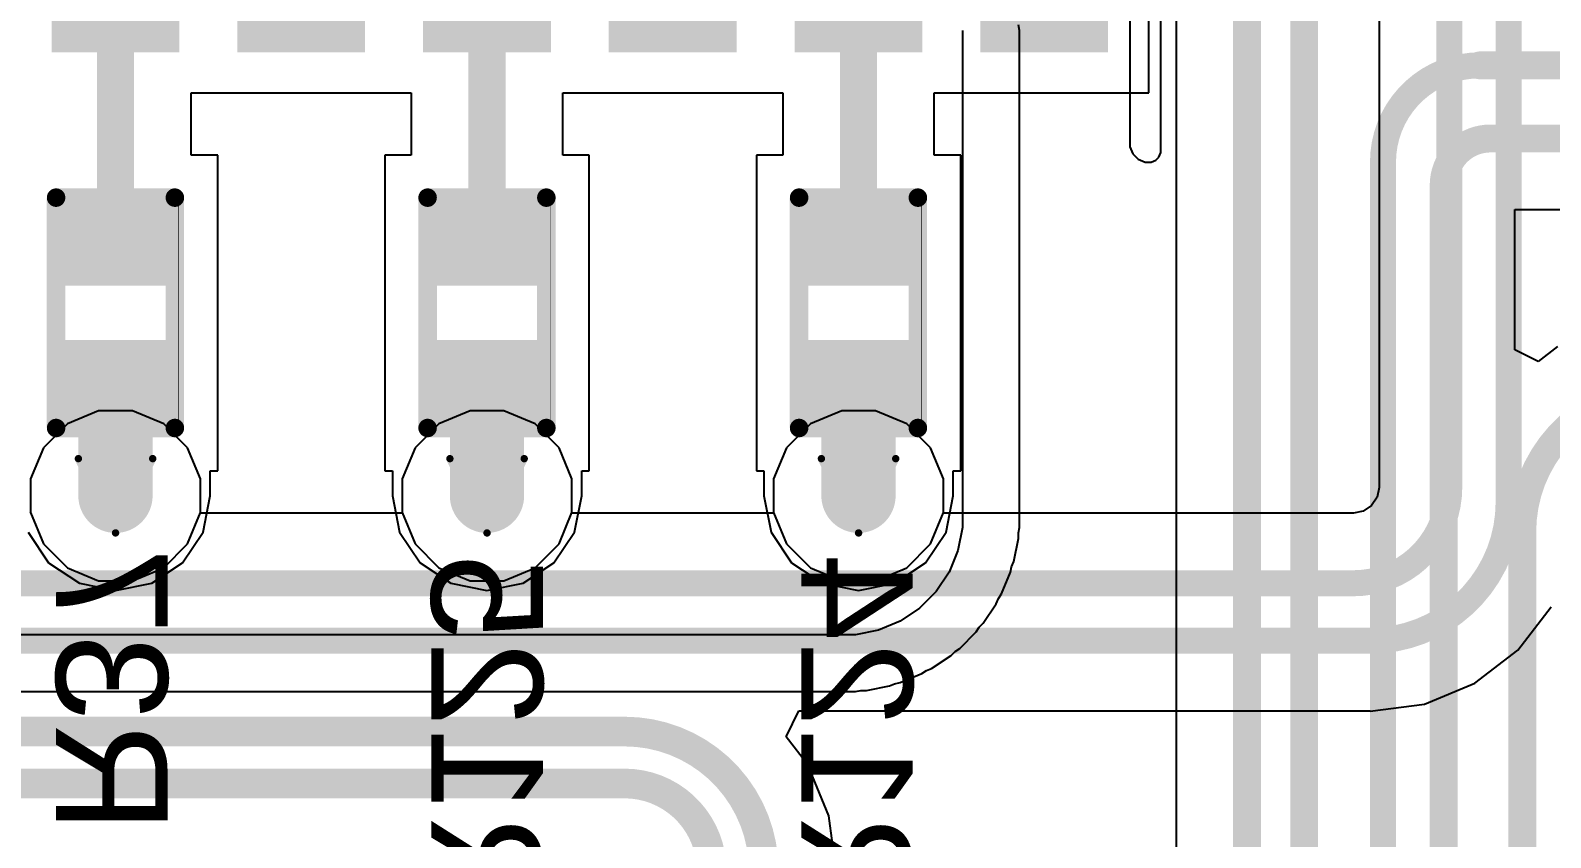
# Model space of a CAD drawing. Header units: inches. Extents: x -5 to 234, y -4 to 104.
# Drawn here: x 65.86 to 76.26, y 13.62 to 19.14 of the extents above; entities that cross this region are included whole.
import ezdxf

# ---------------------------------------------------------------- set-up
doc = ezdxf.new("R2010")
doc.units = ezdxf.units.IN
for name, color, linetype in [('Bottom Layer', 5, 'Continuous'), ('Bottom Overlay', 54, 'Continuous'), ('Bottom Paste', 16, 'Continuous'), ('Bottom Solder', 6, 'Continuous'), ('Drill Drawing', 1, 'Continuous'), ('GND', 16, 'Continuous'), ('POWER', 76, 'Continuous'), ('Top Layer', 1, 'Continuous'), ('Via Holes', 16, 'Continuous')]:
    doc.layers.add(name, color=color, linetype=linetype)
doc.styles.add('Arial', font='', dxfattribs={"height": 0.2})
doc.styles.get('Arial').set_extended_font_data('Arial')

# ---------------------------------------------------------------- blocks, each defined once
blk = doc.blocks.new('SOIC_14_B_12')
at = {"layer": 'Bottom Layer'}
for points in [[(-1.89, 4.145), (-1.89, 3.475), (-3.51, 3.475), (-3.51, 4.145)], [(3.51, 4.145), (3.51, 3.475), (1.89, 3.475), (1.89, 4.145)], [(-1.89, 2.875), (-1.89, 2.205), (-3.51, 2.205), (-3.51, 2.875)], [(3.51, 2.875), (3.51, 2.205), (1.89, 2.205), (1.89, 2.875)], [(-1.89, 1.605), (-1.89, 0.935), (-3.51, 0.935), (-3.51, 1.605)], [(3.51, 1.605), (3.51, 0.935), (1.89, 0.935), (1.89, 1.605)], [(-1.89, 0.335), (-1.89, -0.335), (-3.51, -0.335), (-3.51, 0.335)], [(3.51, 0.335), (3.51, -0.335), (1.89, -0.335), (1.89, 0.335)], [(-1.89, -0.935), (-1.89, -1.605), (-3.51, -1.605), (-3.51, -0.935)], [(3.51, -0.935), (3.51, -1.605), (1.89, -1.605), (1.89, -0.935)], [(-1.89, -2.205), (-1.89, -2.875), (-3.51, -2.875), (-3.51, -2.205)], [(3.51, -2.205), (3.51, -2.875), (1.89, -2.875), (1.89, -2.205)], [(-1.89, -3.475), (-1.89, -4.145), (-3.51, -4.145), (-3.51, -3.475)], [(3.51, -3.475), (3.51, -4.145), (1.89, -4.145), (1.89, -3.475)]]:
    blk.add_hatch(color=5, dxfattribs=at).paths.add_polyline_path(points)
at = {"layer": 'Bottom Overlay'}
blk.add_hatch(color=54, dxfattribs=at).paths.add_polyline_path([(-1.787, -4.216), (-1.431, -4.216), (-1.431, -3.404), (-1.787, -3.404)])
at = {"layer": 'Bottom Paste'}
for points in [[(-1.89, 4.145), (-1.89, 3.475), (-3.51, 3.475), (-3.51, 4.145)], [(3.51, 4.145), (3.51, 3.475), (1.89, 3.475), (1.89, 4.145)], [(-1.89, 2.875), (-1.89, 2.205), (-3.51, 2.205), (-3.51, 2.875)], [(3.51, 2.875), (3.51, 2.205), (1.89, 2.205), (1.89, 2.875)], [(-1.89, 1.605), (-1.89, 0.935), (-3.51, 0.935), (-3.51, 1.605)], [(3.51, 1.605), (3.51, 0.935), (1.89, 0.935), (1.89, 1.605)], [(-1.89, 0.335), (-1.89, -0.335), (-3.51, -0.335), (-3.51, 0.335)], [(3.51, 0.335), (3.51, -0.335), (1.89, -0.335), (1.89, 0.335)], [(-1.89, -0.935), (-1.89, -1.605), (-3.51, -1.605), (-3.51, -0.935)], [(3.51, -0.935), (3.51, -1.605), (1.89, -1.605), (1.89, -0.935)], [(-1.89, -2.205), (-1.89, -2.875), (-3.51, -2.875), (-3.51, -2.205)], [(3.51, -2.205), (3.51, -2.875), (1.89, -2.875), (1.89, -2.205)], [(-1.89, -3.475), (-1.89, -4.145), (-3.51, -4.145), (-3.51, -3.475)], [(3.51, -3.475), (3.51, -4.145), (1.89, -4.145), (1.89, -3.475)]]:
    blk.add_hatch(color=16, dxfattribs=at).paths.add_polyline_path(points)
at = {"layer": 'Bottom Solder'}
for points in [[(-1.788, 4.247), (-1.788, 3.373), (-3.612, 3.373), (-3.612, 4.247)], [(3.612, 4.247), (3.612, 3.373), (1.788, 3.373), (1.788, 4.247)], [(-1.788, 2.977), (-1.788, 2.103), (-3.612, 2.103), (-3.612, 2.977)], [(3.612, 2.977), (3.612, 2.103), (1.788, 2.103), (1.788, 2.977)], [(-1.788, 1.707), (-1.788, 0.833), (-3.612, 0.833), (-3.612, 1.707)], [(3.612, 1.707), (3.612, 0.833), (1.788, 0.833), (1.788, 1.707)], [(-1.788, 0.437), (-1.788, -0.437), (-3.612, -0.437), (-3.612, 0.437)], [(3.612, 0.437), (3.612, -0.437), (1.788, -0.437), (1.788, 0.437)], [(-1.788, -0.833), (-1.788, -1.707), (-3.612, -1.707), (-3.612, -0.833)], [(3.612, -0.833), (3.612, -1.707), (1.788, -1.707), (1.788, -0.833)], [(-1.788, -2.103), (-1.788, -2.977), (-3.612, -2.977), (-3.612, -2.103)], [(3.612, -2.103), (3.612, -2.977), (1.788, -2.977), (1.788, -2.103)], [(-1.788, -3.373), (-1.788, -4.247), (-3.612, -4.247), (-3.612, -3.373)], [(3.612, -3.373), (3.612, -4.247), (1.788, -4.247), (1.788, -3.373)]]:
    blk.add_hatch(color=6, dxfattribs=at).paths.add_polyline_path(points)
at = {"layer": 'Bottom Overlay'}
for points in [[(1.88, 4.369, 0.127, 0.127, 0), (-1.803, 4.369, 0.127, 0.127, 0)], [(-3.845, -3.962, 0.127, 0.127, 0), (-3.845, -3.708, 0.127, 0.127, 0)], [(-3.718, -3.835, 0.127, 0.127, 0), (-3.845, -3.708, 0.127, 0.127, 0)], [(-3.845, -3.962, 0.127, 0.127, 0), (-3.718, -3.835, 0.127, 0.127, 0)], [(1.88, -4.369, 0.127, 0.127, 0), (-1.803, -4.369, 0.127, 0.127, 0)]]:
    blk.add_lwpolyline(points, format="xyseb", dxfattribs=at)
for points in [[(-1.835, 4.369, 0.0635, 0.0635, 1), (-1.772, 4.369, 0.0635, 0.0635, 1)], [(1.848, 4.369, 0.0635, 0.0635, 1), (1.911, 4.369, 0.0635, 0.0635, 1)], [(-3.877, -3.708, 0.0635, 0.0635, 1), (-3.813, -3.708, 0.0635, 0.0635, 1)], [(-3.877, -3.708, 0.0635, 0.0635, 1), (-3.813, -3.708, 0.0635, 0.0635, 1)], [(-3.75, -3.835, 0.0635, 0.0635, 1), (-3.686, -3.835, 0.0635, 0.0635, 1)], [(-3.75, -3.835, 0.0635, 0.0635, 1), (-3.686, -3.835, 0.0635, 0.0635, 1)], [(-3.877, -3.962, 0.0635, 0.0635, 1), (-3.813, -3.962, 0.0635, 0.0635, 1)], [(-3.877, -3.962, 0.0635, 0.0635, 1), (-3.813, -3.962, 0.0635, 0.0635, 1)], [(-1.835, -4.369, 0.0635, 0.0635, 1), (-1.772, -4.369, 0.0635, 0.0635, 1)], [(1.848, -4.369, 0.0635, 0.0635, 1), (1.911, -4.369, 0.0635, 0.0635, 1)]]:
    blk.add_lwpolyline(points, format="xyseb", close=True, dxfattribs=at)
blk = doc.blocks.new('R___0402_B_25')
at = {"layer": 'Bottom Layer'}
for points in [[(-0.241, 0.318), (-0.241, -0.318), (-0.699, -0.318), (-0.699, 0.318)], [(0.699, 0.318), (0.699, -0.318), (0.241, -0.318), (0.241, 0.318)]]:
    blk.add_hatch(color=5, dxfattribs=at).paths.add_polyline_path(points)
at = {"layer": 'Bottom Paste'}
for points in [[(-0.241, 0.318), (-0.241, -0.318), (-0.699, -0.318), (-0.699, 0.318)], [(0.699, 0.318), (0.699, -0.318), (0.241, -0.318), (0.241, 0.318)]]:
    blk.add_hatch(color=16, dxfattribs=at).paths.add_polyline_path(points)
at = {"layer": 'Bottom Solder'}
for points in [[(-0.186, 0.373), (-0.186, -0.373), (-0.754, -0.373), (-0.754, 0.373)], [(0.754, 0.373), (0.754, -0.373), (0.186, -0.373), (0.186, 0.373)]]:
    blk.add_hatch(color=6, dxfattribs=at).paths.add_polyline_path(points)
at = {"layer": 'Bottom Overlay'}
for points in [[(0.787, 0.406, 0.127, 0.127, 0), (-0.787, 0.406, 0.127, 0.127, 0)], [(-0.787, -0.406, 0.127, 0.127, 0), (-0.787, 0.406, 0.127, 0.127, 0)], [(0.813, 0.432, 0.00323, 0.00323, 0), (-0.813, 0.432, 0.00323, 0.00323, 0)], [(0.787, -0.406, 0.127, 0.127, 0), (0.787, 0.406, 0.127, 0.127, 0)], [(0.787, -0.406, 0.127, 0.127, 0), (-0.787, -0.406, 0.127, 0.127, 0)]]:
    blk.add_lwpolyline(points, format="xyseb", dxfattribs=at)
for points in [[(-0.819, 0.406, 0.0635, 0.0635, 1), (-0.756, 0.406, 0.0635, 0.0635, 1)], [(-0.819, 0.406, 0.0635, 0.0635, 1), (-0.756, 0.406, 0.0635, 0.0635, 1)], [(-0.814, 0.432, 0.00161, 0.00161, 1), (-0.812, 0.432, 0.00161, 0.00161, 1)], [(0.756, 0.406, 0.0635, 0.0635, 1), (0.819, 0.406, 0.0635, 0.0635, 1)], [(0.756, 0.406, 0.0635, 0.0635, 1), (0.819, 0.406, 0.0635, 0.0635, 1)], [(0.812, 0.432, 0.00161, 0.00161, 1), (0.814, 0.432, 0.00161, 0.00161, 1)], [(-0.819, -0.406, 0.0635, 0.0635, 1), (-0.756, -0.406, 0.0635, 0.0635, 1)], [(-0.819, -0.406, 0.0635, 0.0635, 1), (-0.756, -0.406, 0.0635, 0.0635, 1)], [(0.756, -0.406, 0.0635, 0.0635, 1), (0.819, -0.406, 0.0635, 0.0635, 1)], [(0.756, -0.406, 0.0635, 0.0635, 1), (0.819, -0.406, 0.0635, 0.0635, 1)]]:
    blk.add_lwpolyline(points, format="xyseb", close=True, dxfattribs=at)
blk = doc.blocks.new('R___0402_B_26')
at = {"layer": 'Bottom Layer'}
for points in [[(-0.241, 0.318), (-0.241, -0.318), (-0.699, -0.318), (-0.699, 0.318)], [(0.699, 0.318), (0.699, -0.318), (0.241, -0.318), (0.241, 0.318)]]:
    blk.add_hatch(color=5, dxfattribs=at).paths.add_polyline_path(points)
at = {"layer": 'Bottom Paste'}
for points in [[(-0.241, 0.318), (-0.241, -0.318), (-0.699, -0.318), (-0.699, 0.318)], [(0.699, 0.318), (0.699, -0.318), (0.241, -0.318), (0.241, 0.318)]]:
    blk.add_hatch(color=16, dxfattribs=at).paths.add_polyline_path(points)
at = {"layer": 'Bottom Solder'}
for points in [[(-0.186, 0.373), (-0.186, -0.373), (-0.754, -0.373), (-0.754, 0.373)], [(0.754, 0.373), (0.754, -0.373), (0.186, -0.373), (0.186, 0.373)]]:
    blk.add_hatch(color=6, dxfattribs=at).paths.add_polyline_path(points)
at = {"layer": 'Bottom Overlay'}
for points in [[(0.787, 0.406, 0.127, 0.127, 0), (-0.787, 0.406, 0.127, 0.127, 0)], [(-0.787, -0.406, 0.127, 0.127, 0), (-0.787, 0.406, 0.127, 0.127, 0)], [(0.813, 0.432, 0.00323, 0.00323, 0), (-0.813, 0.432, 0.00323, 0.00323, 0)], [(0.787, -0.406, 0.127, 0.127, 0), (0.787, 0.406, 0.127, 0.127, 0)], [(0.787, -0.406, 0.127, 0.127, 0), (-0.787, -0.406, 0.127, 0.127, 0)]]:
    blk.add_lwpolyline(points, format="xyseb", dxfattribs=at)
for points in [[(-0.819, 0.406, 0.0635, 0.0635, 1), (-0.756, 0.406, 0.0635, 0.0635, 1)], [(-0.819, 0.406, 0.0635, 0.0635, 1), (-0.756, 0.406, 0.0635, 0.0635, 1)], [(-0.814, 0.432, 0.00161, 0.00161, 1), (-0.812, 0.432, 0.00161, 0.00161, 1)], [(0.756, 0.406, 0.0635, 0.0635, 1), (0.819, 0.406, 0.0635, 0.0635, 1)], [(0.756, 0.406, 0.0635, 0.0635, 1), (0.819, 0.406, 0.0635, 0.0635, 1)], [(0.812, 0.432, 0.00161, 0.00161, 1), (0.814, 0.432, 0.00161, 0.00161, 1)], [(-0.819, -0.406, 0.0635, 0.0635, 1), (-0.756, -0.406, 0.0635, 0.0635, 1)], [(-0.819, -0.406, 0.0635, 0.0635, 1), (-0.756, -0.406, 0.0635, 0.0635, 1)], [(0.756, -0.406, 0.0635, 0.0635, 1), (0.819, -0.406, 0.0635, 0.0635, 1)], [(0.756, -0.406, 0.0635, 0.0635, 1), (0.819, -0.406, 0.0635, 0.0635, 1)]]:
    blk.add_lwpolyline(points, format="xyseb", close=True, dxfattribs=at)
blk = doc.blocks.new('R___0402_B_30')
at = {"layer": 'Bottom Layer'}
for points in [[(-0.241, 0.318), (-0.241, -0.318), (-0.699, -0.318), (-0.699, 0.318)], [(0.699, 0.318), (0.699, -0.318), (0.241, -0.318), (0.241, 0.318)]]:
    blk.add_hatch(color=5, dxfattribs=at).paths.add_polyline_path(points)
at = {"layer": 'Bottom Paste'}
for points in [[(-0.241, 0.318), (-0.241, -0.318), (-0.699, -0.318), (-0.699, 0.318)], [(0.699, 0.318), (0.699, -0.318), (0.241, -0.318), (0.241, 0.318)]]:
    blk.add_hatch(color=16, dxfattribs=at).paths.add_polyline_path(points)
at = {"layer": 'Bottom Solder'}
for points in [[(-0.186, 0.373), (-0.186, -0.373), (-0.754, -0.373), (-0.754, 0.373)], [(0.754, 0.373), (0.754, -0.373), (0.186, -0.373), (0.186, 0.373)]]:
    blk.add_hatch(color=6, dxfattribs=at).paths.add_polyline_path(points)
at = {"layer": 'Bottom Overlay'}
for points in [[(0.787, 0.406, 0.127, 0.127, 0), (-0.787, 0.406, 0.127, 0.127, 0)], [(-0.787, -0.406, 0.127, 0.127, 0), (-0.787, 0.406, 0.127, 0.127, 0)], [(0.813, 0.432, 0.00323, 0.00323, 0), (-0.813, 0.432, 0.00323, 0.00323, 0)], [(0.787, -0.406, 0.127, 0.127, 0), (0.787, 0.406, 0.127, 0.127, 0)], [(0.787, -0.406, 0.127, 0.127, 0), (-0.787, -0.406, 0.127, 0.127, 0)]]:
    blk.add_lwpolyline(points, format="xyseb", dxfattribs=at)
for points in [[(-0.819, 0.406, 0.0635, 0.0635, 1), (-0.756, 0.406, 0.0635, 0.0635, 1)], [(-0.819, 0.406, 0.0635, 0.0635, 1), (-0.756, 0.406, 0.0635, 0.0635, 1)], [(-0.814, 0.432, 0.00161, 0.00161, 1), (-0.812, 0.432, 0.00161, 0.00161, 1)], [(0.756, 0.406, 0.0635, 0.0635, 1), (0.819, 0.406, 0.0635, 0.0635, 1)], [(0.756, 0.406, 0.0635, 0.0635, 1), (0.819, 0.406, 0.0635, 0.0635, 1)], [(0.812, 0.432, 0.00161, 0.00161, 1), (0.814, 0.432, 0.00161, 0.00161, 1)], [(-0.819, -0.406, 0.0635, 0.0635, 1), (-0.756, -0.406, 0.0635, 0.0635, 1)], [(-0.819, -0.406, 0.0635, 0.0635, 1), (-0.756, -0.406, 0.0635, 0.0635, 1)], [(0.756, -0.406, 0.0635, 0.0635, 1), (0.819, -0.406, 0.0635, 0.0635, 1)], [(0.756, -0.406, 0.0635, 0.0635, 1), (0.819, -0.406, 0.0635, 0.0635, 1)]]:
    blk.add_lwpolyline(points, format="xyseb", close=True, dxfattribs=at)

msp = doc.modelspace()

# ---------------------------------------------------------------- hatches: boundary and pattern name
at = {"layer": 'Bottom Layer'}
h = msp.add_hatch(color=5, dxfattribs=at)
edge = h.paths.add_edge_path()
edge.add_arc((66.446, 15.961), 0.2, 0, 360)
h = msp.add_hatch(color=5, dxfattribs=at)
edge = h.paths.add_edge_path()
edge.add_arc((68.986, 15.961), 0.2, 0, 360)
h = msp.add_hatch(color=5, dxfattribs=at)
edge = h.paths.add_edge_path()
edge.add_arc((71.526, 15.961), 0.2, 0, 360)
at = {"layer": 'GND'}
h = msp.add_hatch(color=16, dxfattribs=at)
edge = h.paths.add_edge_path()
edge.add_arc((66.446, 15.961), 0.2, 0, 360)
h = msp.add_hatch(color=16, dxfattribs=at)
edge = h.paths.add_edge_path()
edge.add_arc((68.986, 15.961), 0.2, 0, 360)
h = msp.add_hatch(color=16, dxfattribs=at)
edge = h.paths.add_edge_path()
edge.add_arc((71.526, 15.961), 0.2, 0, 360)
at = {"layer": 'POWER'}
h = msp.add_hatch(color=76, dxfattribs=at)
edge = h.paths.add_edge_path()
edge.add_arc((66.446, 15.961), 0.2, 0, 360)
h = msp.add_hatch(color=76, dxfattribs=at)
edge = h.paths.add_edge_path()
edge.add_arc((68.986, 15.961), 0.2, 0, 360)
h = msp.add_hatch(color=76, dxfattribs=at)
edge = h.paths.add_edge_path()
edge.add_arc((71.526, 15.961), 0.2, 0, 360)
at = {"layer": 'Top Layer'}
h = msp.add_hatch(color=1, dxfattribs=at)
edge = h.paths.add_edge_path()
edge.add_arc((66.446, 15.961), 0.2, 0, 360)
h = msp.add_hatch(color=1, dxfattribs=at)
edge = h.paths.add_edge_path()
edge.add_arc((68.986, 15.961), 0.2, 0, 360)
h = msp.add_hatch(color=1, dxfattribs=at)
edge = h.paths.add_edge_path()
edge.add_arc((71.526, 15.961), 0.2, 0, 360)
at = {"layer": 'Via Holes'}
h = msp.add_hatch(color=7, dxfattribs=at)
edge = h.paths.add_edge_path()
edge.add_arc((66.446, 15.961), 0.1, 0, 360)
h = msp.add_hatch(color=7, dxfattribs=at)
edge = h.paths.add_edge_path()
edge.add_arc((68.986, 15.961), 0.1, 0, 360)
h = msp.add_hatch(color=7, dxfattribs=at)
edge = h.paths.add_edge_path()
edge.add_arc((71.526, 15.961), 0.1, 0, 360)

# ---------------------------------------------------------------- linework, layer by layer
at = {"layer": 'Bottom Layer'}
for p, q in [((73.592, 18.323), (73.592, 21.386)), ((73.381, 21.291), (73.381, 18.374)), ((73.512, 18.715), (73.512, 21.097)), ((73.697, 19.489), (73.697, 9.08)), ((66.964, 18.291), (66.964, 18.715)), ((66.964, 18.715), (68.468, 18.715)), ((68.468, 18.715), (68.468, 18.291)), ((69.504, 18.291), (69.504, 18.715)), ((69.504, 18.715), (71.008, 18.715)), ((71.008, 18.715), (71.008, 18.291)), ((72.044, 18.291), (72.044, 18.715)), ((72.044, 18.715), (73.512, 18.715)), ((73.381, 18.374), (73.381, 18.348)), ((73.381, 18.348), (73.401, 18.3)), ((73.401, 18.3), (73.438, 18.263)), ((73.58, 18.277), (73.592, 18.307)), ((73.592, 18.307), (73.592, 18.323)), ((73.592, 18.323), (73.592, 18.323)), ((67.145, 18.291), (66.964, 18.291)), ((67.145, 17.072), (67.145, 18.291)), ((68.468, 18.291), (68.288, 18.291)), ((68.288, 18.291), (68.288, 17.072)), ((69.685, 18.291), (69.504, 18.291)), ((69.685, 17.072), (69.685, 18.291)), ((71.008, 18.291), (70.828, 18.291)), ((70.828, 18.291), (70.828, 17.072)), ((72.225, 18.291), (72.044, 18.291)), ((72.225, 17.072), (72.225, 18.291)), ((73.438, 18.263), (73.486, 18.243)), ((73.486, 18.243), (73.512, 18.243)), ((73.512, 18.243), (73.528, 18.243)), ((73.528, 18.243), (73.558, 18.255)), ((73.558, 18.255), (73.58, 18.277)), ((76.013, 16.958), (76.013, 17.919)), ((76.013, 17.919), (80.949, 17.919)), ((67.145, 16.132), (67.145, 17.072)), ((68.288, 17.072), (68.288, 16.132)), ((69.685, 16.132), (69.685, 17.072)), ((70.828, 17.072), (70.828, 16.132)), ((72.225, 16.132), (72.225, 17.072)), ((76.173, 16.879), (76.013, 16.958)), ((76.306, 16.982), (76.173, 16.879)), ((67.094, 15.961), (67.094, 16.132)), ((67.094, 16.132), (67.145, 16.132)), ((68.288, 16.132), (68.339, 16.132)), ((68.339, 16.132), (68.339, 15.961)), ((69.634, 15.961), (69.634, 16.132)), ((69.634, 16.132), (69.685, 16.132)), ((70.828, 16.132), (70.879, 16.132)), ((70.879, 16.132), (70.879, 15.961)), ((72.174, 15.961), (72.174, 16.132)), ((72.174, 16.132), (72.225, 16.132)), ((67.045, 15.713), (67.094, 15.961)), ((68.339, 15.961), (68.388, 15.713)), ((69.585, 15.713), (69.634, 15.961)), ((70.879, 15.961), (70.928, 15.713)), ((72.125, 15.713), (72.174, 15.961)), ((65.848, 15.713), (65.989, 15.503)), ((66.904, 15.503), (67.045, 15.713)), ((68.388, 15.713), (68.529, 15.503)), ((69.444, 15.503), (69.585, 15.713)), ((70.928, 15.713), (71.069, 15.503)), ((71.984, 15.503), (72.125, 15.713)), ((65.989, 15.503), (66.199, 15.363)), ((66.694, 15.363), (66.904, 15.503)), ((68.529, 15.503), (68.739, 15.363)), ((69.234, 15.363), (69.444, 15.503)), ((71.069, 15.503), (71.279, 15.363)), ((71.774, 15.363), (71.984, 15.503)), ((66.199, 15.363), (66.446, 15.314)), ((66.446, 15.314), (66.694, 15.363)), ((68.739, 15.363), (68.986, 15.314)), ((68.986, 15.314), (69.234, 15.363)), ((71.279, 15.363), (71.526, 15.314)), ((71.526, 15.314), (71.774, 15.363))]:
    msp.add_line(p, q, dxfattribs=at)
for points in [[(66.446, 17.682, 0.254, 0.254, 0), (66.446, 19.906, 0.254, 0.254, 0)], [(68.986, 17.682, 0.254, 0.254, 0), (68.986, 19.906, 0.254, 0.254, 0)], [(71.526, 17.682, 0.254, 0.254, 0), (71.526, 19.906, 0.254, 0.254, 0)], [(74.182, 9.08, 0.191, 0.191, 0), (74.182, 19.663, 0.191, 0.191, 0)], [(74.573, 9.08, 0.191, 0.191, 0), (74.573, 19.641, 0.191, 0.191, 0)], [(75.112, 18.243, 0.178, 0.178, -0.414214), (75.774, 18.904, 0.178, 0.178, 0)], [(75.774, 18.904, 0.19, 0.19, 0), (82.506, 18.904, 0.19, 0.19, 0)], [(75.527, 18.085, 0.191, 0.191, -0.414214), (75.846, 18.404, 0.191, 0.191, 0)], [(75.846, 18.404, 0.19, 0.19, 0), (82.506, 18.404, 0.19, 0.19, 0)], [(75.112, 7.367, 0.178, 0.178, 0), (75.112, 18.243, 0.178, 0.178, 0)], [(75.527, 7.114, 0.191, 0.191, 0), (75.527, 18.085, 0.191, 0.191, 0)], [(66.446, 15.961, 0.508, 0.508, 0), (66.446, 16.671, 0.508, 0.508, 0)], [(68.986, 15.961, 0.508, 0.508, 0), (68.986, 16.671, 0.508, 0.508, 0)], [(71.526, 15.961, 0.508, 0.508, 0), (71.526, 16.671, 0.508, 0.508, 0)], [(76.064, 15.715, 0.191, 0.191, -0.414214), (77.037, 16.689, 0.191, 0.191, 0)], [(76.064, 4.134, 0.191, 0.191, 0), (76.064, 15.715, 0.191, 0.191, 0)]]:
    msp.add_lwpolyline(points, format="xyseb", dxfattribs=at)
for points in [[(75.726, 18.904, 0.095, 0.095, 1), (75.821, 18.904, 0.095, 0.095, 1)], [(75.729, 18.904, 0.0889, 0.0889, 1), (75.818, 18.904, 0.0889, 0.0889, 1)], [(75.799, 18.404, 0.095, 0.095, 1), (75.894, 18.404, 0.095, 0.095, 1)], [(75.799, 18.404, 0.0952, 0.0952, 1), (75.894, 18.404, 0.0952, 0.0952, 1)], [(75.068, 18.243, 0.0889, 0.0889, 1), (75.157, 18.243, 0.0889, 0.0889, 1)], [(75.068, 18.243, 0.0889, 0.0889, 1), (75.157, 18.243, 0.0889, 0.0889, 1)], [(75.48, 18.085, 0.0952, 0.0952, 1), (75.575, 18.085, 0.0952, 0.0952, 1)], [(75.48, 18.085, 0.0952, 0.0952, 1), (75.575, 18.085, 0.0952, 0.0952, 1)], [(66.383, 17.682, 0.127, 0.127, 1), (66.51, 17.682, 0.127, 0.127, 1)], [(68.923, 17.682, 0.127, 0.127, 1), (69.05, 17.682, 0.127, 0.127, 1)], [(71.463, 17.682, 0.127, 0.127, 1), (71.59, 17.682, 0.127, 0.127, 1)], [(66.319, 16.671, 0.254, 0.254, 1), (66.573, 16.671, 0.254, 0.254, 1)], [(68.859, 16.671, 0.254, 0.254, 1), (69.113, 16.671, 0.254, 0.254, 1)], [(71.399, 16.671, 0.254, 0.254, 1), (71.653, 16.671, 0.254, 0.254, 1)], [(66.319, 15.961, 0.254, 0.254, 1), (66.573, 15.961, 0.254, 0.254, 1)], [(68.859, 15.961, 0.254, 0.254, 1), (69.113, 15.961, 0.254, 0.254, 1)], [(71.399, 15.961, 0.254, 0.254, 1), (71.653, 15.961, 0.254, 0.254, 1)], [(76.016, 15.715, 0.0952, 0.0952, 1), (76.111, 15.715, 0.0952, 0.0952, 1)], [(76.016, 15.715, 0.0952, 0.0952, 1), (76.111, 15.715, 0.0952, 0.0952, 1)]]:
    msp.add_lwpolyline(points, format="xyseb", close=True, dxfattribs=at)
at = {"layer": 'Drill Drawing'}
for points in [[(66.192, 16.215, 0.0508, 0.0508, 0), (66.7, 16.215, 0.0508, 0.0508, 0)], [(66.192, 16.215, 0.0508, 0.0508, 0), (66.446, 15.707, 0.0508, 0.0508, 0)], [(66.446, 15.707, 0.0508, 0.0508, 0), (66.7, 16.215, 0.0508, 0.0508, 0)], [(68.732, 16.215, 0.0508, 0.0508, 0), (69.24, 16.215, 0.0508, 0.0508, 0)], [(68.732, 16.215, 0.0508, 0.0508, 0), (68.986, 15.707, 0.0508, 0.0508, 0)], [(68.986, 15.707, 0.0508, 0.0508, 0), (69.24, 16.215, 0.0508, 0.0508, 0)], [(71.272, 16.215, 0.0508, 0.0508, 0), (71.78, 16.215, 0.0508, 0.0508, 0)], [(71.272, 16.215, 0.0508, 0.0508, 0), (71.526, 15.707, 0.0508, 0.0508, 0)], [(71.526, 15.707, 0.0508, 0.0508, 0), (71.78, 16.215, 0.0508, 0.0508, 0)]]:
    msp.add_lwpolyline(points, format="xyseb", dxfattribs=at)
for points in [[(66.18, 16.215, 0.0254, 0.0254, 1), (66.205, 16.215, 0.0254, 0.0254, 1)], [(66.18, 16.215, 0.0254, 0.0254, 1), (66.205, 16.215, 0.0254, 0.0254, 1)], [(66.688, 16.215, 0.0254, 0.0254, 1), (66.713, 16.215, 0.0254, 0.0254, 1)], [(66.688, 16.215, 0.0254, 0.0254, 1), (66.713, 16.215, 0.0254, 0.0254, 1)], [(68.72, 16.215, 0.0254, 0.0254, 1), (68.745, 16.215, 0.0254, 0.0254, 1)], [(68.72, 16.215, 0.0254, 0.0254, 1), (68.745, 16.215, 0.0254, 0.0254, 1)], [(69.228, 16.215, 0.0254, 0.0254, 1), (69.253, 16.215, 0.0254, 0.0254, 1)], [(69.228, 16.215, 0.0254, 0.0254, 1), (69.253, 16.215, 0.0254, 0.0254, 1)], [(71.26, 16.215, 0.0254, 0.0254, 1), (71.285, 16.215, 0.0254, 0.0254, 1)], [(71.26, 16.215, 0.0254, 0.0254, 1), (71.285, 16.215, 0.0254, 0.0254, 1)], [(71.768, 16.215, 0.0254, 0.0254, 1), (71.793, 16.215, 0.0254, 0.0254, 1)], [(71.768, 16.215, 0.0254, 0.0254, 1), (71.793, 16.215, 0.0254, 0.0254, 1)], [(66.434, 15.707, 0.0254, 0.0254, 1), (66.459, 15.707, 0.0254, 0.0254, 1)], [(66.434, 15.707, 0.0254, 0.0254, 1), (66.459, 15.707, 0.0254, 0.0254, 1)], [(68.974, 15.707, 0.0254, 0.0254, 1), (68.999, 15.707, 0.0254, 0.0254, 1)], [(68.974, 15.707, 0.0254, 0.0254, 1), (68.999, 15.707, 0.0254, 0.0254, 1)], [(71.514, 15.707, 0.0254, 0.0254, 1), (71.539, 15.707, 0.0254, 0.0254, 1)], [(71.514, 15.707, 0.0254, 0.0254, 1), (71.539, 15.707, 0.0254, 0.0254, 1)]]:
    msp.add_lwpolyline(points, format="xyseb", close=True, dxfattribs=at)
at = {"layer": 'GND'}
for p, q in [((66.331, 16.542), (66.117, 16.454)), ((66.562, 16.542), (66.331, 16.542)), ((66.776, 16.454), (66.562, 16.542)), ((68.871, 16.542), (68.657, 16.454)), ((69.102, 16.542), (68.871, 16.542)), ((69.316, 16.454), (69.102, 16.542)), ((71.411, 16.542), (71.197, 16.454)), ((71.642, 16.542), (71.411, 16.542)), ((71.856, 16.454), (71.642, 16.542)), ((66.117, 16.454), (65.954, 16.29)), ((66.939, 16.29), (66.776, 16.454)), ((68.657, 16.454), (68.494, 16.29)), ((69.479, 16.29), (69.316, 16.454)), ((71.197, 16.454), (71.034, 16.29)), ((72.019, 16.29), (71.856, 16.454)), ((65.954, 16.29), (65.865, 16.077)), ((67.027, 16.077), (66.939, 16.29)), ((68.494, 16.29), (68.405, 16.077)), ((69.567, 16.077), (69.479, 16.29)), ((71.034, 16.29), (70.945, 16.077)), ((72.107, 16.077), (72.019, 16.29)), ((65.865, 16.077), (65.865, 15.846)), ((67.027, 15.846), (67.027, 16.077)), ((68.405, 16.077), (68.405, 15.846)), ((69.567, 15.846), (69.567, 16.077)), ((70.945, 16.077), (70.945, 15.846)), ((72.107, 15.846), (72.107, 16.077)), ((65.865, 15.846), (65.954, 15.632)), ((66.939, 15.632), (67.027, 15.846)), ((68.405, 15.846), (68.494, 15.632)), ((69.479, 15.632), (69.567, 15.846)), ((70.945, 15.846), (71.034, 15.632)), ((72.019, 15.632), (72.107, 15.846)), ((65.954, 15.632), (66.117, 15.469)), ((66.776, 15.469), (66.939, 15.632)), ((68.494, 15.632), (68.657, 15.469)), ((69.316, 15.469), (69.479, 15.632)), ((71.034, 15.632), (71.197, 15.469)), ((71.856, 15.469), (72.019, 15.632)), ((66.117, 15.469), (66.331, 15.38)), ((66.562, 15.38), (66.776, 15.469)), ((68.657, 15.469), (68.871, 15.38)), ((69.102, 15.38), (69.316, 15.469)), ((71.197, 15.469), (71.411, 15.38)), ((71.642, 15.38), (71.856, 15.469)), ((66.331, 15.38), (66.562, 15.38)), ((68.871, 15.38), (69.102, 15.38)), ((71.411, 15.38), (71.642, 15.38))]:
    msp.add_line(p, q, dxfattribs=at)
at = {"layer": 'POWER'}
for p, q in [((72.238, 19.143), (72.238, 19.075)), ((72.626, 19.143), (72.619, 19.18)), ((72.626, 19.075), (72.626, 19.143)), ((72.238, 19.075), (72.238, 19.075)), ((72.238, 19.075), (72.238, 15.824)), ((72.626, 15.744), (72.626, 19.075)), ((72.626, 19.075), (72.626, 19.075)), ((72.238, 15.824), (72.238, 15.744)), ((72.238, 15.744), (72.206, 15.587)), ((72.619, 15.707), (72.626, 15.744)), ((72.619, 15.668), (72.619, 15.707)), ((72.587, 15.511), (72.619, 15.668)), ((72.206, 15.587), (72.145, 15.439)), ((72.573, 15.476), (72.587, 15.511)), ((72.145, 15.439), (72.056, 15.306)), ((72.504, 15.291), (72.565, 15.438)), ((72.565, 15.438), (72.573, 15.476)), ((72.056, 15.306), (71.943, 15.193)), ((72.483, 15.259), (72.504, 15.291)), ((71.943, 15.193), (71.81, 15.104)), ((72.379, 15.09), (72.468, 15.223)), ((72.468, 15.223), (72.483, 15.259)), ((71.81, 15.104), (71.662, 15.043)), ((72.352, 15.063), (72.379, 15.09)), ((71.505, 15.011), (61.062, 15.011)), ((71.662, 15.043), (71.505, 15.011)), ((72.218, 14.918), (72.331, 15.031)), ((72.331, 15.031), (72.352, 15.063)), ((72.026, 14.781), (72.159, 14.87)), ((72.159, 14.87), (72.186, 14.897)), ((72.186, 14.897), (72.218, 14.918)), ((71.958, 14.745), (71.99, 14.766)), ((71.99, 14.766), (72.026, 14.781)), ((71.581, 14.63), (71.738, 14.662)), ((71.738, 14.662), (71.773, 14.676)), ((71.773, 14.676), (71.811, 14.684)), ((71.811, 14.684), (71.958, 14.745)), ((61.062, 14.623), (71.505, 14.623)), ((71.505, 14.623), (71.542, 14.63)), ((71.542, 14.63), (71.581, 14.63))]:
    msp.add_line(p, q, dxfattribs=at)
at = {"layer": 'Top Layer'}
for p, q in [((75.086, 27.128), (75.086, 16.018)), ((66.331, 16.542), (66.117, 16.454)), ((66.562, 16.542), (66.331, 16.542)), ((66.776, 16.454), (66.562, 16.542)), ((68.871, 16.542), (68.657, 16.454)), ((69.102, 16.542), (68.871, 16.542)), ((69.316, 16.454), (69.102, 16.542)), ((71.411, 16.542), (71.197, 16.454)), ((71.642, 16.542), (71.411, 16.542)), ((71.856, 16.454), (71.642, 16.542)), ((66.117, 16.454), (65.954, 16.29)), ((66.939, 16.29), (66.776, 16.454)), ((68.657, 16.454), (68.494, 16.29)), ((69.479, 16.29), (69.316, 16.454)), ((71.197, 16.454), (71.034, 16.29)), ((72.019, 16.29), (71.856, 16.454)), ((65.954, 16.29), (65.865, 16.077)), ((67.027, 16.077), (66.939, 16.29)), ((68.494, 16.29), (68.405, 16.077)), ((69.567, 16.077), (69.479, 16.29)), ((71.034, 16.29), (70.945, 16.077)), ((72.107, 16.077), (72.019, 16.29)), ((65.865, 16.077), (65.865, 15.846)), ((67.027, 15.846), (67.027, 16.077)), ((68.405, 16.077), (68.405, 15.846)), ((69.567, 15.846), (69.567, 16.077)), ((70.945, 16.077), (70.945, 15.846)), ((72.107, 15.846), (72.107, 16.077)), ((75.086, 16.018), (75.072, 15.951)), ((75.086, 16.018), (75.086, 16.018)), ((75.072, 15.951), (75.034, 15.894)), ((65.865, 15.846), (65.863, 15.843)), ((67.029, 15.843), (67.027, 15.846)), ((68.403, 15.843), (67.029, 15.843)), ((68.405, 15.846), (68.403, 15.843)), ((69.569, 15.843), (69.567, 15.846)), ((70.943, 15.843), (69.569, 15.843)), ((70.945, 15.846), (70.943, 15.843)), ((72.109, 15.843), (72.107, 15.846)), ((74.91, 15.843), (72.109, 15.843)), ((74.977, 15.856), (74.91, 15.843)), ((74.91, 15.843), (74.91, 15.843)), ((75.034, 15.894), (74.977, 15.856)), ((76.035, 14.906), (76.262, 15.202)), ((75.739, 14.679), (76.035, 14.906)), ((75.395, 14.537), (75.739, 14.679)), ((71.032, 14.313), (71.119, 14.491)), ((71.119, 14.491), (75.025, 14.491)), ((75.025, 14.488), (75.395, 14.537)), ((75.025, 14.491), (75.025, 14.488)), ((71.179, 14.121), (71.032, 14.313)), ((71.323, 13.773), (71.179, 14.121)), ((71.373, 13.398), (71.323, 13.773))]:
    msp.add_line(p, q, dxfattribs=at)
for points in [[(75.971, 15.917, 0.178, 0.178, 0), (75.971, 27.179, 0.178, 0.178, 0)], [(75.565, 16.018, 0.178, 0.178, 0), (75.565, 27.135, 0.178, 0.178, 0)], [(75.565, 16.018, 0.178, 0.178, -0.414214), (74.91, 15.363, 0.178, 0.178, 0)], [(75.971, 15.917, 0.178, 0.178, -0.414214), (75.025, 14.97, 0.178, 0.178, 0)], [(39.934, 15.363, 0.178, 0.178, 0), (74.91, 15.363, 0.178, 0.178, 0)], [(40.456, 14.97, 0.178, 0.178, 0), (75.025, 14.97, 0.178, 0.178, 0)], [(47.187, 14.349, 0.203, 0.203, 0), (69.927, 14.349, 0.203, 0.203, 0)], [(69.927, 14.349, 0.203, 0.203, -0.414214), (70.878, 13.398, 0.203, 0.203, 0)], [(47.188, 13.994, 0.203, 0.203, 0), (69.927, 13.994, 0.203, 0.203, 0)], [(69.927, 13.994, 0.203, 0.203, -0.414214), (70.522, 13.398, 0.203, 0.203, 0)]]:
    msp.add_lwpolyline(points, format="xyseb", dxfattribs=at)
for points in [[(75.521, 16.018, 0.0889, 0.0889, 1), (75.609, 16.018, 0.0889, 0.0889, 1)], [(75.521, 16.018, 0.0889, 0.0889, 1), (75.609, 16.018, 0.0889, 0.0889, 1)], [(75.927, 15.917, 0.0889, 0.0889, 1), (76.016, 15.917, 0.0889, 0.0889, 1)], [(75.927, 15.917, 0.0889, 0.0889, 1), (76.016, 15.917, 0.0889, 0.0889, 1)], [(74.866, 15.363, 0.0889, 0.0889, 1), (74.955, 15.363, 0.0889, 0.0889, 1)], [(74.866, 15.363, 0.0889, 0.0889, 1), (74.955, 15.363, 0.0889, 0.0889, 1)], [(74.98, 14.97, 0.0889, 0.0889, 1), (75.069, 14.97, 0.0889, 0.0889, 1)], [(74.98, 14.97, 0.0889, 0.0889, 1), (75.069, 14.97, 0.0889, 0.0889, 1)], [(69.876, 14.349, 0.102, 0.102, 1), (69.978, 14.349, 0.102, 0.102, 1)], [(69.876, 14.349, 0.102, 0.102, 1), (69.978, 14.349, 0.102, 0.102, 1)], [(69.876, 13.994, 0.102, 0.102, 1), (69.978, 13.994, 0.102, 0.102, 1)], [(69.876, 13.994, 0.102, 0.102, 1), (69.978, 13.994, 0.102, 0.102, 1)]]:
    msp.add_lwpolyline(points, format="xyseb", close=True, dxfattribs=at)

# ---------------------------------------------------------------- block references
at = {"rotation": 270}
for name, p in [('SOIC_14_B_12', (68.986, 22.606)), ('R___0402_B_30', (66.446, 17.212)), ('R___0402_B_25', (68.986, 17.212)), ('R___0402_B_26', (71.526, 17.212))]:
    msp.add_blockref(name, p, dxfattribs=at)

# ---------------------------------------------------------------- texts
at = {"layer": 'Bottom Overlay', "style": 'Arial', "text_generation_flag": 2}
for s, p in [('R37', (66.04, 13.654)), ('R125', (68.606, 13.019)), ('R124', (71.135, 13.019))]:
    msp.add_text(s, height=0.762, rotation=270, dxfattribs=at).set_placement(p)

doc.saveas('drawing.dxf')
